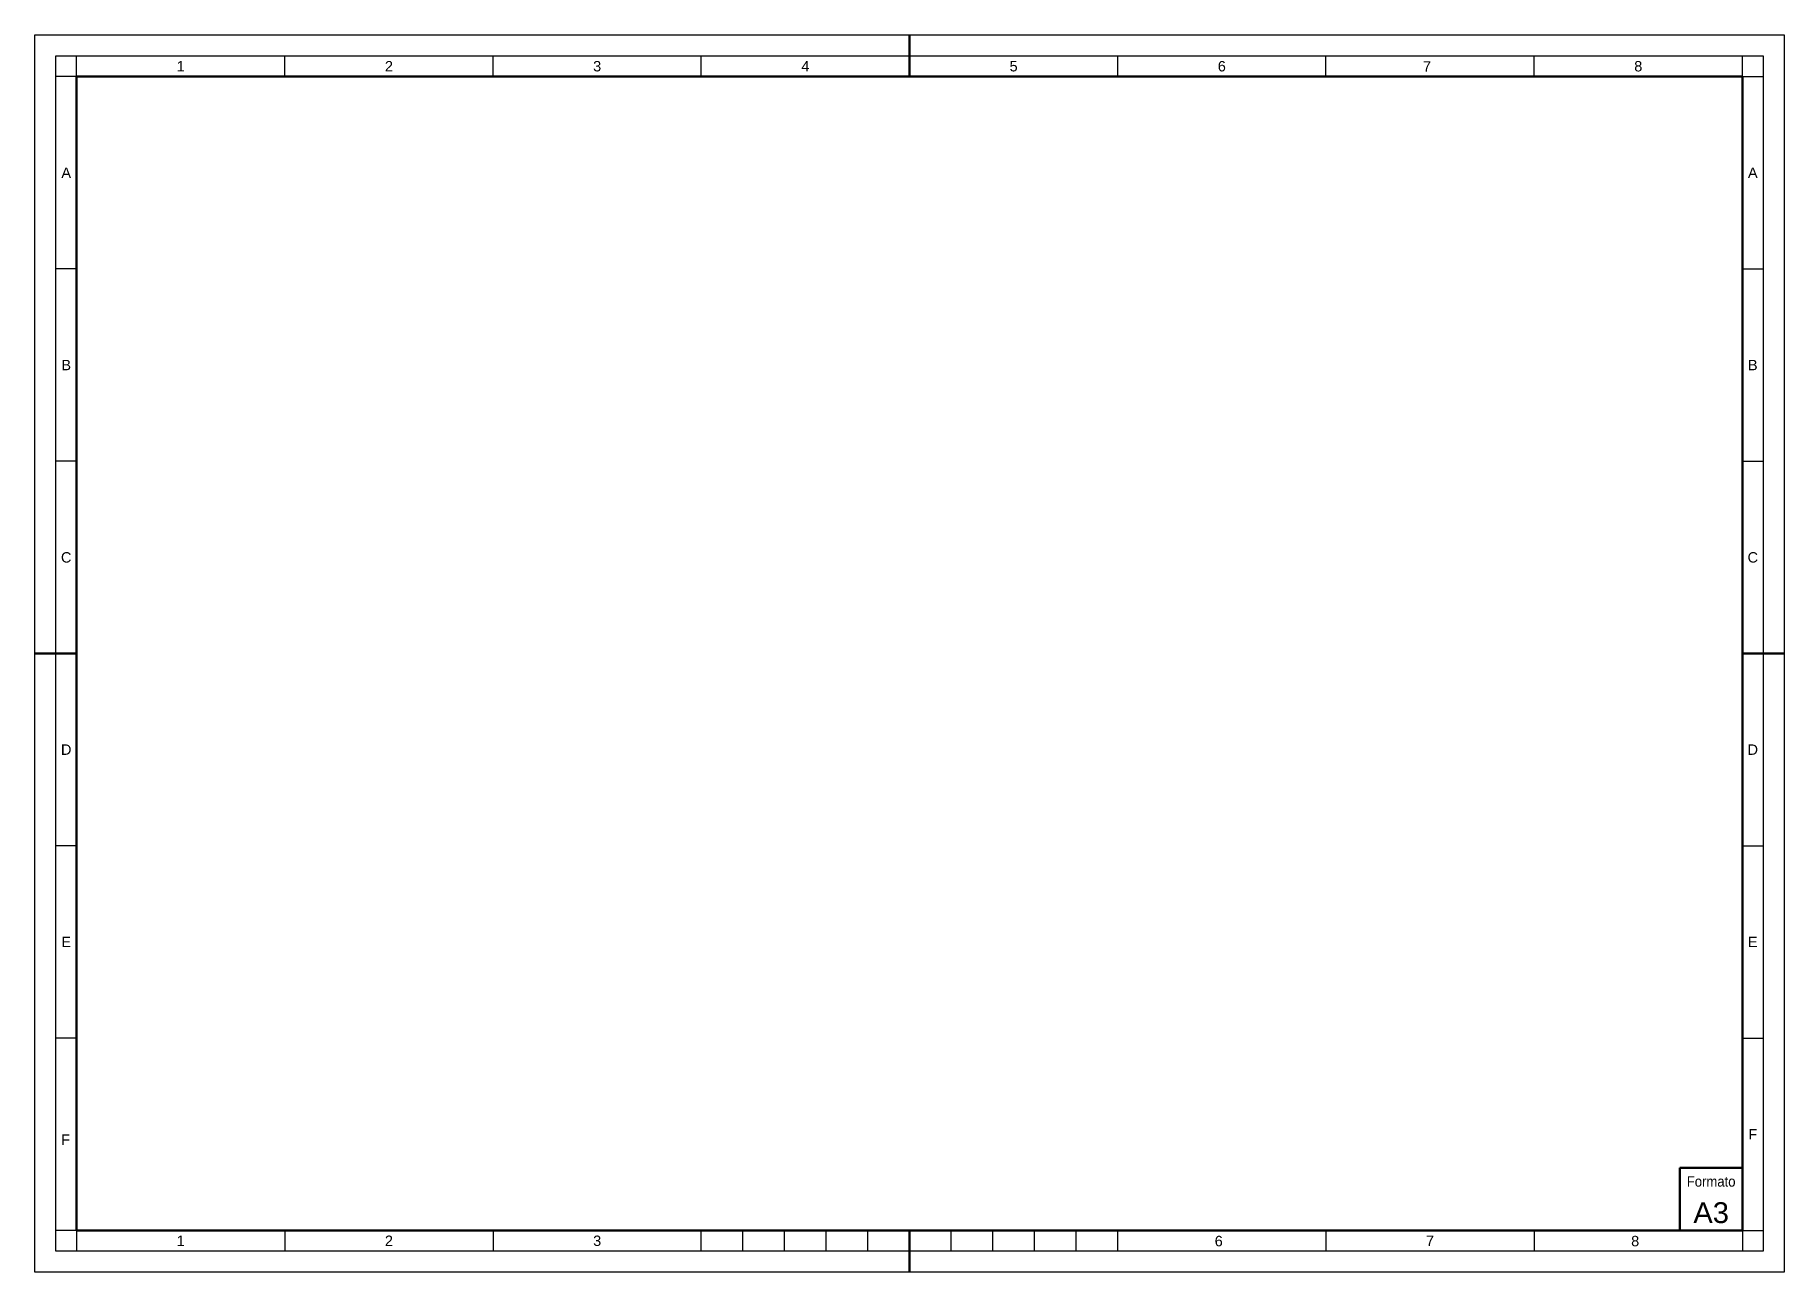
# Model space of a CAD drawing. Header units: millimetres. Extents: x -410 to 10, y -10 to 287.
import ezdxf
from ezdxf.enums import TextEntityAlignment as Align

# ---------------------------------------------------------------- set-up
doc = ezdxf.new("R2010")
doc.units = ezdxf.units.MM
doc.layers.add('Cartiglio', color=7, linetype='Continuous', lineweight=50)
doc.styles.get("Standard").update_dxf_attribs({"font": 'arial.ttf'})

msp = doc.modelspace()

# ---------------------------------------------------------------- linework, layer by layer
at = {"layer": 'Cartiglio', "color": 3, "lineweight": 25}
for p, q in [((-410, 287), (10, 287)), ((-410, -10), (-410, 287)), ((10, 287), (10, -10)), ((-405, 282), (5, 282)), ((-405, -5), (-405, 282)), ((-400, 277), (-400, 282)), ((-350, 277), (-350, 282)), ((-300, 277), (-300, 282)), ((-250, 277), (-250, 282)), ((-150, 277), (-150, 282)), ((-100, 277), (-100, 282)), ((-50, 277), (-50, 282)), ((0, 277), (0, 282)), ((5, 282), (5, -5)), ((-400, 277), (-405, 277)), ((0, 277), (5, 277)), ((-400, 230.83), (-405, 230.83)), ((0, 230.83), (5, 230.83)), ((-400, 184.67), (-405, 184.67)), ((0, 184.67), (5, 184.67)), ((-400, 92.33), (-405, 92.33)), ((0, 92.33), (5, 92.33)), ((-400, 46.17), (-405, 46.17)), ((0, 46.17), (5, 46.17)), ((-400, 0), (-405, 0)), ((-400, 0), (-400, -5)), ((-350, 0), (-350, -5)), ((-250, -5), (-250, 0)), ((-240, -5), (-240, 0)), ((-230, -5), (-230, 0)), ((-220, -5), (-220, 0)), ((-210, -5), (-210, 0)), ((-190, -5), (-190, 0)), ((-180, -5), (-180, 0)), ((-170, -5), (-170, 0)), ((-160, -5), (-160, 0)), ((-150, -5), (-150, 0)), ((-50, 0), (-50, -5)), ((0, 0), (5, 0)), ((-300, 0), (-300, -5)), ((-100, 0), (-100, -5)), ((0, 0), (0, -5)), ((5, -5), (-405, -5)), ((10, -10), (-410, -10))]:
    msp.add_line(p, q, dxfattribs=at)
at = {"layer": 'Cartiglio'}
for p, q in [((-200, 277), (-200, 287)), ((-400, 277), (0, 277)), ((-400, 0), (-400, 277)), ((0, 277), (0, 0)), ((-410, 138.5), (-400, 138.5)), ((10, 138.5), (0, 138.5)), ((-15, 15), (-15, 0)), ((0, 15), (-15, 15)), ((0, 0), (-400, 0)), ((-200, -10), (-200, 0))]:
    msp.add_line(p, q, dxfattribs=at)

# ---------------------------------------------------------------- texts
at = {"layer": 'Cartiglio', "linetype": 'Continuous'}
for s, p in [('1', (-375, 279.5)), ('2', (-325, 279.5)), ('3', (-275, 279.5)), ('4', (-225, 279.5)), ('5', (-175, 279.5)), ('6', (-125, 279.5)), ('7', (-75.74, 279.43)), ('8', (-25, 279.5)), ('A', (-402.5, 253.92)), ('A', (2.5, 253.92)), ('B', (-402.5, 207.75)), ('B', (2.5, 207.75)), ('C', (-402.5, 161.58)), ('C', (2.5, 161.58)), ('D', (-402.5, 115.42)), ('D', (2.5, 115.42)), ('E', (-402.5, 69.25)), ('E', (2.5, 69.25)), ('F', (-402.64, 21.78)), ('F', (2.5, 23.08)), ('1', (-375, -2.5)), ('2', (-325, -2.5)), ('3', (-275, -2.5)), ('6', (-125.74, -2.57)), ('7', (-75, -2.5)), ('8', (-25.74, -2.57))]:
    msp.add_text(s, height=2.5, dxfattribs=at).set_placement(p, align=Align.MIDDLE_CENTER)
at = {"layer": 'Cartiglio', "color": 3, "linetype": 'Continuous', "width": 0.9}
msp.add_text('Formato', height=2.5, dxfattribs=at).set_placement((-7.5, 10.5), align=Align.CENTER)
at = {"layer": 'Cartiglio', "color": 2}
msp.add_text('A3', height=5, dxfattribs=at).set_placement((-7.5, 1.75), align=Align.CENTER)

doc.saveas('drawing.dxf')
